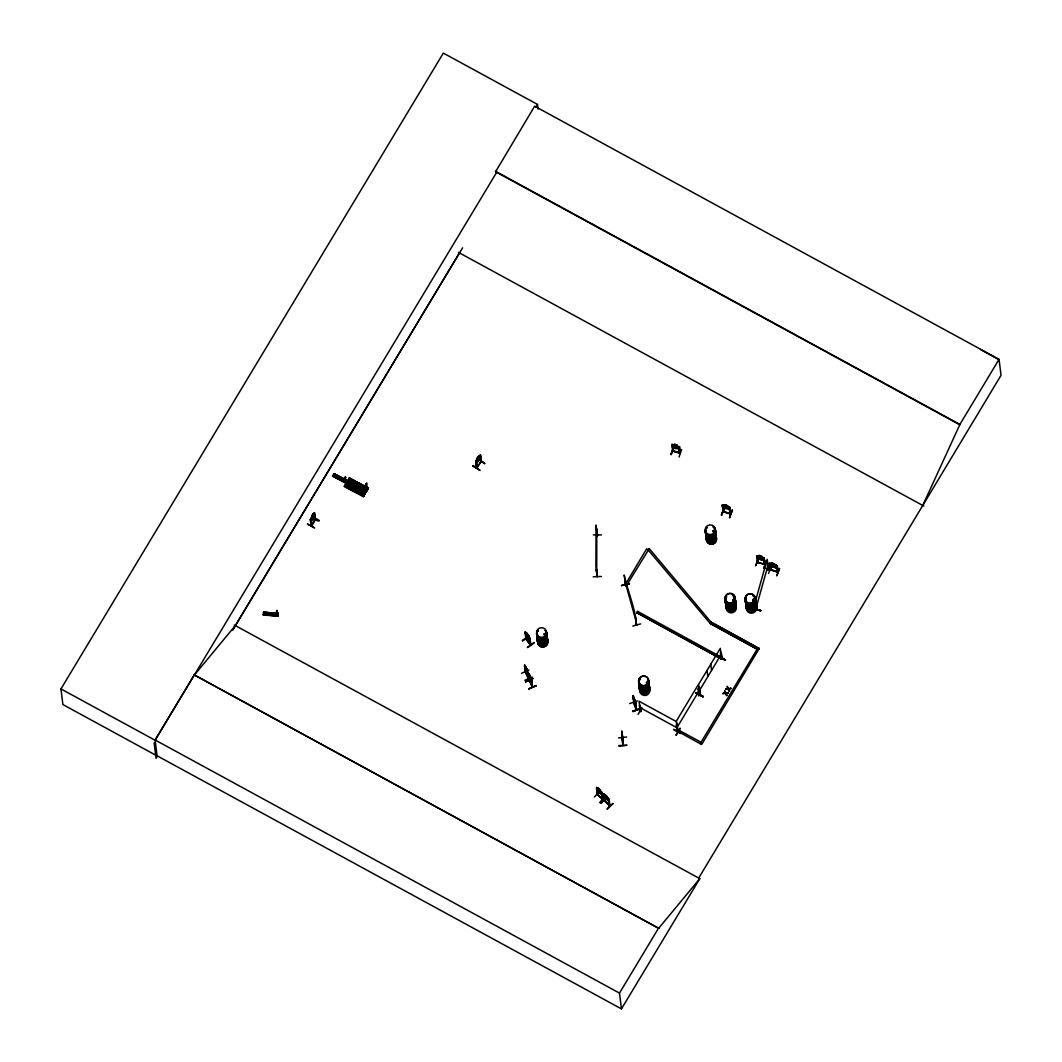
<?xml version="1.0" encoding="UTF-8"?>
<svg xmlns="http://www.w3.org/2000/svg" width="1062" height="1062" viewBox="0 0 1062 1062"><rect width="100%" height="100%" fill="white"/><g stroke="black" fill="none" stroke-linecap="round" stroke-linejoin="round"><path stroke-width="1.5" d="M596.711 572.79L596.791 531.265M276.518 611.685L277.063 615.336L277.036 610.371M277.049 610.57L277.036 611.247M277.275 614.42L278.204 614.234L263.588 612.933L263.695 612.017L263.602 612.893M278.071 614.5L277.978 613.809L278.018 614.606M640.16 711.261C642.098 713.319 637.651 703.655 640.094 705.354L640.758 711.633L638.992 701.212L676.481 721.642L677.795 731.731L676.282 721.217L698.026 685.07C699.526 686.676 698.677 698.331 699.035 694.694M640.93 711.474L640.452 710.797M677.304 730.895L677.583 731.492M276.571 612.933L276.943 615.323L277.129 613.597M276.532 611.5L276.598 612.495M525.093 671.582L525.517 672.551L525.371 671.423M525.119 671.874L524.402 665.582M525.77 672.113L524.641 664.892L525.77 672.445M525.557 671.768L528.717 678.711L528.464 678.074M532.208 686.198L532.633 687.18L529.035 680.012L532.274 687.021M532.235 686.264L532.195 687.207M278.085 615.376L277.992 616.252L263.389 615.004L263.668 612.11L278.244 613.796M263.442 614.513L278.085 615.389L277.992 616.279M278.217 613.942L263.602 612.668L278.297 613.292M263.668 612.163L278.257 613.491M757.325 608.606C754.963 591.866 757.325 614.951 757.047 608.539M676.64 726.368L677.277 730.815M721.802 658.573L721.138 659.09L720.408 652.772C721.496 650.621 722.957 660.073 721.125 658.692M276.638 611.5L276.717 610.61M315.281 519.491L314.458 512.574L310.449 519.252L311.219 526.075L310.237 519.623L310.861 519.145L311.67 525.504C313.064 524.442 317.419 518.004 313.861 513.596L314.471 513.119L315.002 519.955M315.056 519.172L314.87 519.836M344.008 479.639L344.765 481.776M344.035 479.971L344.659 481.723L345.747 477.037L345.482 477.887M344.234 479.334L345.11 476.772M363.456 487.989L363.841 492.662L362.514 494.932L361.279 492.144M361.319 492.556L361.571 491.202M363.629 493.657L363.974 494.149M363.987 494.095L364.478 493.272L363.947 494.998M366.908 489.436L366.456 489.011M367.399 489.37L367.319 489.476M263.389 614.978L263.482 614.115M622.385 737.838L622.836 745.444L622.478 738.236M622.863 738.435L621.854 731.014L622.81 745.219M597.733 794.588L603.123 799.527L602.194 792.61L596.618 787.287L597.933 794.535M602.247 798.929L602.924 799.713L601.769 792.717L602.088 793.407M597.455 794.124L603.123 799.42M609.362 805.261L609.681 806.177L604.212 800.363M264.876 614.871L265.155 612.296M265.872 614.964L266.137 612.376M267.624 612.508L267.345 615.031M268.673 615.203L268.938 612.628M270.146 615.336L270.425 612.747M276.478 615.615L276.744 613.026L278.231 613.584M278.045 615.721L263.389 614.699L278.018 615.947L278.231 613.159M345.548 481.152L346.836 480.382L333.946 473.652L332.525 476.214L345.336 482.958M345.535 480.781L345.668 480.847M363.403 493.697L364 493.564M366.987 489.33L366.125 488.533M634.133 703.071L633.058 695.822L635.766 703.017L635.355 701.995M636.311 708.872L636.297 709.974L635.514 702.898L636.536 709.801L633.788 702.354M635.514 702.898L636.231 709.735M353.619 487.843L352.292 488.387L352.942 489.436M354.044 488.799L353.938 488.082M355.146 483.568L355.252 484.285M356.925 483.754L356.274 484.67M768.158 569.02L768.277 570.148L767.388 565.263M597.269 535.075L596.008 525.013L595.928 566.537L597.096 576.387M597.627 535.142L597.269 535.859L597.269 534.996M597.189 576.586L597.096 575.962M597.481 576.414L597.441 576.361M537.491 630.403L538.208 630.828L537.545 630.31M545.364 634.226C544.673 635.833 543.731 632.647 544.262 634.85M545.589 634.492L545.005 633.602M639.589 678.857L640.399 679.096L639.669 678.684M706.602 527.854L706.389 527.376M712.761 531.518L713.757 530.788L714.328 531.504M712.814 531.491C714.739 532.341 713.969 531.611 713.146 531.066M725.983 596.459L726.461 596.021M726.727 596.645L726.156 596.313M733.059 599.592L733.099 600.521L733.869 600.176M734.346 605.38L734.426 604.69A5.137 4.925 -7.1 0 0 734.094 598.025M746.44 596.286L746.241 597.003M752.772 600.269L752.931 601.012M754.033 600.999L754.007 600.256L752.945 600.534M754.631 605.313L753.569 605.871M481.179 461.479L476.719 468.023L481.152 461.253M621.695 731.506L622.412 737.559M636.284 624.23C636.629 612.947 627.084 588.932 624.177 574.98C626.66 593.432 625.106 582.255 625.106 579.387M624.921 578.71L625.558 585.467M597.269 535.859L596.486 528.823L597.561 535.606M597.136 575.962L596.406 569.63L597.468 576.586M345.256 480.98C346.889 480.86 345.19 481.922 346.199 480.767M756.091 609.867L760.91 610.597L756.184 609.469M760.896 610.477L756.184 609.336M310.781 521.349L314.803 514.685M270.027 614.221L268.938 613.836L270 613.557M363.934 488.653L364 487.83M364.279 487.471L366.855 483.077L366.709 487.909L365.368 490.179L364.346 487.763M525.823 638.899L530.788 644.846L525.743 638.567M525.783 632.368L525.172 631.903L526.473 638.926M530.203 643.97L528.252 635.74M756.556 602.658L756.091 603.269M768.158 569.338L767.972 570.015L768.025 569.166M764.374 568.21L772.353 569.829M756.675 605.791L767.959 565.595M478.232 458.903L484.856 463.444L477.98 459.196M604.012 800.549L603.521 794.389L604.65 801.16M604.822 801.027L609.986 805.992L609.044 799.115L604.092 794.164L606.973 796.367L607.345 798.77L605.406 795.664L608.473 798.332M677.702 731.466L677.941 730.43M700.216 693.871L699.739 694.548L700.19 693.632M700.402 693.871L699.393 687.685L700.057 694.681M672.591 451.124L680.304 453.421L679.468 446.704L671.834 444.487L672.658 444.487M672.1 446.544L673.029 447.54C673.72 448.934 681.525 448.814 678.857 449.306M672.671 444.805L671.888 444.859L672.671 444.805C673.945 454.894 669.777 448.549 680.092 453.222M672.976 447.54L672.206 446.478M673.494 447.102L670.932 454.536L673.892 447.235M676.693 444.965L678.273 447.819L673.374 446.332L673.189 444.898L674.37 444.885M671.29 454.629L673.866 447.115M676.773 444.965L674.277 444.128L674.423 445.018M676.879 445.735L676.72 444.885M679.468 446.704L678.751 446.929L679.574 453.288L679.03 448.23M679.454 453.208L680.357 452.89L672.604 450.952M679.083 457.005L681.605 449.584M723.063 505.008L722.253 505.114L723.793 512.017M722.518 507.185L723.395 508.18L730.138 509.402L729.368 509.906M722.996 505.698L722.386 505.233L723.66 512.003M723.912 507.742L721.35 515.176L724.297 507.875M724.284 507.755L721.775 515.309M727.191 505.605L724.682 504.755L724.842 505.658L723.607 505.539L725.134 507.968L728.691 508.459L728.505 507.012L727.204 506.375M729.859 507.424L727.138 505.525M729.952 507.517L728.93 506.813M723.235 511.207L730.497 513.862M732.435 510.331L729.501 517.645L732.05 510.105M729.607 517.659L732.13 510.238M757.432 555.718L756.715 555.904M756.595 555.798L759.118 556.196M756.848 557.855L757.79 558.851M759.025 555.439L759.171 556.329L757.936 556.209L758.122 557.643L763.02 559.13L761.467 556.196L759.025 555.439L761.653 556.966M758.613 558.426L755.679 565.847L758.241 558.413M757.604 562.103L764.985 564.772L764.162 564.241M764.441 563.962L764.972 564.705L764.215 558.015L761.573 556.966M764.189 558.094L764.866 564.758M764.282 558.2L763.498 558.24L764.335 564.559L763.777 559.541M763.697 560.577L757.724 558.851L764.454 560.152M766.366 560.763L763.83 568.316L766.459 560.909M770.999 570.267L769.499 563.285L774.437 563.776L775.897 566.71L772.353 566.219L770.826 563.789L772.061 563.909M770.216 563.949L769.605 563.484M768.569 573.427L771.503 565.993M771.968 563.856L771.901 563.006M777.822 572.06L770.853 570.028M774.45 564.546L776.176 565.037L770.242 563.338M776.587 568.157L770.64 566.351C767.069 564.878 779.548 568.462 776.495 568.197M777.052 571.821C778.034 573.586 778.459 565.581 776.375 565.82L777.225 572.139M779.349 568.489L776.72 575.896L779.654 568.582M311.644 525.106L311.007 525.836L315.016 519.238L314.233 512.986M361.531 491.812L362.487 489.37L364.717 487.644M364.385 487.06L366.178 483.661M365.222 490.1L366.549 487.83L366.324 483.237M310.529 519.291L310.94 518.296M332.791 475.776L345.601 482.506M346.398 481.126L333.8 474.024M333.853 473.944L333.614 474.356M345.774 482.201L345.389 482.759L346.836 480.369M364.014 495.516L344.685 485.52L363.854 495.742M346.371 481.179L333.773 474.09L346.477 480.94M344.061 481.803L345.389 479.533L346.69 480.223L333.933 473.758M345.88 483.515L364.93 493.936L345.774 483.754M347.048 481.75L366.178 491.958L347.008 481.79L349.146 477.94L368.461 488.016M347.686 480.648L366.868 490.763L347.553 480.807M367.757 489.224L348.655 478.962M363.31 496.724L365.607 492.768L346.278 482.772L344.154 486.542L363.363 496.644M364.903 493.976L346.013 483.343M366.164 491.971L347.155 481.431L366.47 491.454M367.306 489.21L366.987 490.339L367.505 488.613M338.977 477.98L338.964 477.13M355.159 483.635L356.261 482.998M354.031 488.732L352.942 489.37M639.443 680.171A5.058 4.845 -7.1 0 1 640.253 679.162L640.359 678.764M646.546 683.344L647.435 682.813M732.873 600.003L732.661 600.508M752.719 600.282L754.047 599.937M481.431 461.704L480.475 454.934L475.909 461.28L476.665 468.01L475.895 461.173M623.142 745.179L622.81 737.586M922.759 505.459L959.915 424.415L999.05 359.328L534.651 106.2L495.569 171.739L959.968 424.866M311.883 516.743L311.418 519.544L313.409 516.982L313.834 513.809L313.131 514.672L312.998 513.756L311.75 516.756C331.304 524.721 305.909 519.743 313.157 514.924L312.095 518.442L311.909 516.995M475.909 461.28L476.32 460.284M344.473 486.011L363.576 496.273M344.831 485.4L363.868 495.715M346.438 482.613L361.319 490.843M368.302 488.241L349.305 477.86M365.195 493.498L345.893 483.436M365.341 493.233L365.381 492.542L363.629 496.18M365.58 492.834L346.292 482.692L361.239 491.056M366.443 491.255L366.456 491.494M366.695 491.029L347.553 480.767M526.54 639.324L525.278 632.448L525.743 638.674M530.761 644.621L529.872 637.957L525.172 631.903L526.088 635.461M361.983 490.684L362.633 489.449M673.627 729.753L680.689 733.497M680.861 733.072L673.826 729.249M696.34 692.676L703.203 696.964L695.65 692.968M307.529 524.177L314.617 527.933L307.555 523.978M529.646 680.569L528.597 673.441M532.301 687.247L531.491 680.238L531.982 686.384M270.027 614.261L270 613.517M334.782 477.13L336.123 474.86M338.526 479.121L339.867 476.851M345.429 479.798L344.168 481.63M346.239 487.219L348.243 483.807M347.539 487.909L349.544 484.498M351.482 485.533L349.478 488.865M354.071 485.108L356.062 481.697M353.155 490.896L355.159 487.485M361.438 494.919L363.323 492.104L365.275 493.126M363.496 491.918L361.492 495.317L361.598 494.653M366.815 490.246L367.333 488.52L367.598 489.303M366.297 491.6L368.129 488.374M641.886 707.491L638.116 714.434M676.308 725.094L677.091 725.2L676.308 725.094L677.144 731.426M676.76 725.014L676.879 724.271M698.132 689.49L698.252 688.747L699.022 695.716M721.39 659.223L721.018 652.294M677.583 731.267L677.622 730.218L677.052 731.413M698.995 694.774L698.597 695.637L698.265 692.371M698.597 695.451L699.287 694.827M676.242 735.209L680.277 728.426M695.663 693.101L702.938 696.513L695.862 692.729M157.428 755.971L156.061 758.268L154.136 742.763M194.227 674.888L658.666 928.307L194.227 674.888L155.079 739.975L157.07 755.892L62.897 704.571L60.959 688.933L443.332 53.1L537.491 104.421L538.076 109.12M496.658 172.336L155.118 740.267L60.959 688.933M535.792 107.249L537.491 104.421M459.448 252.929L232.777 629.846L235.326 625.598L194.253 675.18M232.923 629.766L462.594 247.844M311.299 521.429L314.432 516.212M624.921 585.162L646.639 548.828L648.032 549.771L649.24 548.616L626.288 585.905L624.907 584.963L626.288 585.905M636.855 612.721L637.638 611.393L722.014 657.564L721.43 659.157L636.855 612.721L721.217 658.891C722.585 655.971 730.948 664.719 719.797 656.9M636.881 612.907L637.638 611.393M648.032 549.771L710.319 623.659L711.527 622.505L710.292 623.46L757.166 649.187L710.305 623.646L711.075 622.133L759.33 648.616L711.075 622.133M677.065 727.47L698.796 691.322M699.34 690.751L721.071 654.604M677.649 729.687L676.852 731.001L677.622 729.488L701.053 742.258M723.328 692.955L723.023 693.632L725.319 693.021L724.682 690.712L725.85 692.955L728.413 692.862L725.85 692.955M725.665 689.225L727.948 688.495L725.665 689.225L728.187 689.132L729.355 691.282L728.691 688.946L731.041 688.335L728.691 688.946M727.324 686.317L728.492 688.561L731.054 688.468M727.019 695.172L726.05 693.34M676.826 730.802L701.65 744.515L759.303 648.417M157.057 755.772L621.456 1008.9L619.491 993.103L658.626 928.015M621.456 1008.9L699.792 878.632L234.237 625M633.695 703.137L636.231 709.881M473.002 466.032L479.865 470.174L472.988 466.059M473.227 465.581L479.785 470.24M478.803 455.996C471.993 466.736 482.586 447.421 479.294 459.965M477.515 459.116L478.949 457.164M477.688 460.563L479.135 458.598M476.134 460.961L476.878 467.214M480.143 456.023L480.343 455.293L481.046 462.262M338.698 477.024L337.968 477.741L338.964 477.94M698.955 695.052L698.252 688.747M700.177 694.654L698.557 684.499L720.302 648.351L721.589 658.334M545.456 634.625L544.448 634.89M529.062 680.238L528.318 674.051M532.606 686.941L531.757 680.277L528.903 673.905M706.774 527.814L706.814 527.761A5.137 4.925 -7.1 0 0 706.004 528.796M713.133 531.292L713.89 531.186M714.845 536.801L714.155 537.186M647.86 687.937L647.236 688.07M733.975 600.442L732.78 600.654M753.343 599.937L752.918 600.402M754.113 600.8L753.117 601.065M311.272 525.292L310.608 519.013M658.666 928.307L699.739 878.725L698.65 878.128L1001.041 375.298L999.05 359.328M757.14 609.429L755.892 599.539L767.189 559.342L768.463 569.272M481.006 461.572L480.422 455.014M596.472 788.07L597.826 794.867L597.256 794.442L596.671 787.871L597.946 794.349M597.176 787.699L600.242 789.823L600.495 792.252L598.742 790.579L598.556 789.146L601.557 791.867M598.397 788.867L598.371 788.031M602.035 794.934L597.548 790.792L602.446 794.774M594.415 796.951L600.083 791.296M604.676 801.385L604.039 794.88M603.654 795.929L604.437 797.323M605.247 795.372L605.274 794.628M606.19 797.111C593.977 810.797 603.535 795.504 606.495 797.27M606.721 797.615L601.185 803.363M609.203 805.806L608.619 799.235L609.561 805.952M608.884 801.452L604.397 797.31L609.362 801.239M607.026 808.832L612.827 803.416M625.372 584.989L625.491 585.428M636.311 624.323L636.842 624.96L636.682 624.124M723.195 511.472L722.279 505.034L723.103 505.047M361.478 492.516L362.368 494.852L363.695 492.582L363.602 489.104M537.319 631.425A5.071 4.859 -7.1 0 1 538.129 630.416L537.996 630.881M544.275 633.775L545.032 633.576M544.487 633.987L545.164 633.974M732.793 599.592L733.55 599.393M646.572 682.441L647.594 682.388M648.032 688.149L647.316 688.415M525.677 632.355L528.226 634.917L528.491 637.346L526.858 633.987L529.394 637.094M525.544 633.987L530.111 640.134M528.226 634.917L526.593 632.912M528.942 636.058L522.331 640.678L528.916 636.045M522.557 640.864L529.141 636.231M529.712 638.727L529.513 638.01L530.681 644.594M534.213 643.001L527.615 647.608M527.363 647.289L533.934 642.523M723.819 511.751L723.474 508.565M729.966 513.703L730.696 513.835M758.122 562.687L757.418 556.116M770.441 569.497L777.981 571.781M777.796 572.073L770.189 569.79M525 665.436L527.495 670.852L528.664 678.339M526.593 668.542L525.225 666.139L527.482 672.073M528.624 678.445L526.633 668.449M521.561 673.321L528.956 669.936M527.575 671.781L528.345 678.631M529.434 681.021L528.557 673.361L528.929 673.972M527.894 673.985L524.907 666.963L527.787 673.932M529.208 677.025L528.823 675.432L531.704 682.401M530.509 676.998L529.513 674.649L529.566 675.551M524.827 680.291L532.261 677.065M532.872 678.406L525.478 681.791L532.872 678.485M536.23 685.733L528.796 688.959M536.217 685.707L528.757 688.88L536.177 685.521M356.474 484.511L355.797 484.617M754.285 606.044L754.604 604.862M646.519 682.109L647.302 682.109M647.143 683.092L646.346 682.693M677.237 731.121L677.941 730.59M633.895 702.606L633.35 696.406M633.748 697.203L635.023 701.982L634.001 698.305M633.231 697.92L635.753 705.128L635.74 702.938M633.642 699.513L635.846 705.102M629.713 703.575L637.359 700.893M640.293 708.659L632.647 711.367M640.24 708.434L632.607 711.288L640.399 708.951M632.766 711.673L640.253 708.566M530.124 640.014L526.128 635.395M629.434 583.768L621.496 585.574L629.434 583.688M621.509 585.587L629.341 583.463M635.594 618.111L636.311 624.469M632.806 626.076L640.625 623.885M544.819 635.063L545.231 634.001M602.831 799.659L597.256 794.442M609.402 805.261L608.619 799.235M480.927 462.275L480.316 458.996M621.854 732.514L622.04 733.391M622.106 733.072L622.651 740.692M622.08 735.833L622.279 737.307M626.646 737.015L618.549 737.891M622.345 739.099L622.027 738.409M618.907 745.551L627.045 745.272L618.947 746.095M725.651 689.105L728.16 689.012L729.342 691.163M722.996 693.499L725.532 693.539L726.7 695.557L725.532 693.539M596.486 529.526L596.764 528.81M601.464 534.929L593.326 534.876M601.371 576.48L593.26 576.772M263.456 614.248L278.058 615.522M680.118 453.447L679.388 446.677M633.828 703.256L632.979 695.862M476.095 463.297L480.807 457.045L476.174 463.351M625.651 584.658L625.916 585.6M767.202 563.763L767.653 563.139L768.224 570.161M756.091 609.814L760.804 610.955M532.235 686.424L531.491 680.238M678.83 446.677L679.534 446.89M728.89 506.893L723.076 505.127L724.868 505.578L724.775 504.808M730.643 514.035L723.129 511.844M757.365 555.758L763.259 557.55M771.968 563.139L774.331 563.856M765.105 564.201L757.418 562.448L756.622 555.705M356.248 482.931L356.938 483.821M706.668 527.416L706.801 527.628A5.137 4.925 -7.1 0 0 705.991 528.703A5.058 4.845 -7.1 0 1 706.854 527.628M730.643 513.45L723.142 511.804M348.748 478.683L367.93 488.878M332.884 475.537L345.681 482.334M363.868 494.321L364.651 493.365L364.731 494.056M719.585 657.139L725.253 660.139M696.327 692.716L703.402 696.446M672.697 450.938L671.874 444.394M495.503 171.287L959.915 424.415M458.359 252.331L923.86 506.056M311.737 516.026L311.83 516.796M639.762 707.465L677.251 727.895M155.079 739.975L619.491 993.103M980.412 349.478L999.116 359.792M604.119 794.203L603.402 793.858L604.384 800.668L609.853 805.673M776.136 565.064L777.079 565.661M529.274 638.368L526.248 634.399L526.672 632.872M679.985 728.253L675.923 735.023M477.422 458.903L476.918 461.612L479.905 457.549L479.719 456.116L478.922 456.912L478.75 456.089M478.006 459.169L484.591 463.789M598.53 788.893L597.614 788.243L598.809 791.19L601.437 793.141L598.371 788.177M605.38 795.398L604.464 794.761L605.659 797.708L608.287 799.659L607.132 797.071M641.01 711.328L640.612 708.128M530.31 644.196L529.513 638.01M605.154 794.602L607.066 797.137M613.066 803.642L607.305 809.191M600.149 802.288L605.884 796.712M722.625 507.118L723.474 508.101M649.24 548.616L711.553 622.704M734.015 597.893A5.058 4.845 -7.1 0 1 734.307 604.437L734.426 604.915M602.313 798.982L601.57 792.916M633.855 702.38L634.16 703.296M635.089 702.593L635.474 703.177L634.81 700.283M528.252 678.512L525.106 671.715M727.005 686.835L727.961 688.627M728.718 689.079L729.66 690.778M529.646 675.512L529.141 674.609L531.398 680.543L530.642 677.689M636.51 625.08L635.859 618.031M597.654 790.752L596.871 789.345L597.587 790.805M525.836 638.952L530.336 644.74M532.912 678.565L525.478 681.791M529.288 676.985L531.81 682.454M633.828 697.176L634.253 700.362M754.153 598.251A5.058 4.845 -7.1 0 1 754.445 604.796A5.058 4.845 -7.1 0 1 747.661 605.698A5.058 4.845 -7.1 0 1 746.201 599.326A5.137 4.925 -7.1 0 0 747.635 605.871A5.137 4.925 -7.1 0 0 754.511 604.942L754.803 605.181M721.138 659.09L722.014 657.564M634.372 698.995L635.368 702.009M633.071 696.406L633.881 698.079M624.947 581.233L636.085 621.243M477.17 467.081L476.373 461.12M770.189 569.736L769.472 563.364L770.348 570.095M729.833 513.57L729.249 507.317M777.158 565.767L778.021 572.046M773.919 563.856L772.406 563.404M770.295 563.696L771.065 570.228M761.042 556.276L759.516 555.824M757.963 647.873L700.256 743.573M729.806 507.317L730.722 514.061M710.783 664.175L711.553 670.427M707.04 670.387L707.823 676.64M699.393 687.685L700.177 693.937M677.118 724.403L677.941 731.492M621.721 732.209L623.168 744.727M601.769 792.717L602.632 799.009M530.389 676.653L530.854 679.375L529.673 675.777M526.765 669.472L526.938 670.918L525.756 667.308M526.473 668.197L526.686 669.312M478.577 456.62L477.661 457.868M477.316 458.041L477.86 461.917M366.191 487.352L364.492 490.219M358.013 482.732L355.996 486.064M353.208 486.449L351.203 489.781M351.097 479.055L349.093 482.387M312.958 513.862L312.029 515.734M622.199 733.072L622.332 734.745M622.186 733.815L622.332 735.701M596.685 569.63L596.406 570.334L596.406 569.63M715.058 530.575A5.058 4.845 -7.1 0 1 711.328 537.837A5.058 4.845 -7.1 0 1 705.792 531.823M705.686 531.624A5.137 4.925 -7.1 0 0 711.314 537.73A5.137 4.925 -7.1 0 0 715.111 530.35A5.058 4.845 -7.1 0 1 711.288 537.545A5.058 4.845 -7.1 0 1 705.752 531.544M715.244 532.022A5.058 4.845 -7.1 0 1 711.5 539.284A5.058 4.845 -7.1 0 1 705.978 533.283M713.398 530.27A5.058 4.845 -7.1 0 1 714.434 531.027M715.323 529.686A5.058 4.845 -7.1 0 1 707.73 533.947A5.058 4.845 -7.1 0 1 707.743 525.544A5.058 4.845 -7.1 0 1 715.323 529.686A5.058 4.845 -7.1 0 1 710.412 535.872A5.058 4.845 -7.1 0 1 705.54 529.819M705.487 529.978A5.137 4.925 -7.1 0 0 710.438 536.137A5.058 4.845 -7.1 0 0 715.35 530.018M714.089 527.708A5.137 4.925 -7.1 0 1 714.899 528.717A5.137 4.925 -7.1 0 0 713.014 526.845A5.058 4.845 -7.1 0 1 714.806 528.571M705.58 530.097A5.058 4.845 -7.1 0 0 710.451 536.164A5.137 4.925 -7.1 0 0 715.416 529.898A5.137 4.925 -7.1 0 1 710.425 536.044A5.137 4.925 -7.1 0 1 705.473 529.898M714.872 534.505A5.058 4.845 -7.1 0 1 715.151 541.036A5.058 4.845 -7.1 0 1 708.381 541.952A5.137 4.925 -7.1 0 1 706.827 535.434M706.907 535.58A5.058 4.845 -7.1 0 0 708.381 541.952A5.137 4.925 -7.1 0 0 715.204 540.983A5.137 4.925 -7.1 0 0 714.912 534.345A5.137 4.925 -7.1 0 1 715.191 540.903A5.137 4.925 -7.1 0 1 708.314 541.832A5.137 4.925 -7.1 0 1 706.814 535.341A5.058 4.845 -7.1 0 0 711.248 542.509A5.058 4.845 -7.1 0 0 715.642 535.208M716.359 538.115A5.058 4.845 -7.1 0 1 711.46 544.248A5.058 4.845 -7.1 0 1 706.588 538.195A5.058 4.845 -7.1 0 0 711.447 544.156A5.058 4.845 -7.1 0 0 716.346 538.009M715.045 535.952A5.058 4.845 -7.1 0 1 715.854 536.947M715.045 535.845A5.058 4.845 -7.1 0 1 715.841 536.841M715.257 532.181A5.058 4.845 -7.1 0 1 711.527 539.443A5.058 4.845 -7.1 0 1 705.991 533.429M715.509 533.549A5.137 4.925 -7.1 0 1 711.036 540.97A5.137 4.925 -7.1 0 1 706.602 533.615M715.456 533.774A5.058 4.845 -7.1 0 1 711.062 541.076A5.058 4.845 -7.1 0 1 706.695 533.854M715.416 533.482A5.058 4.845 -7.1 0 1 711.022 540.784A5.058 4.845 -7.1 0 1 706.668 533.562M546.346 633.364A5.071 4.859 -7.1 0 1 542.602 640.638A5.071 4.859 -7.1 0 1 537.053 634.611M546.386 633.138A5.137 4.925 -7.1 0 1 542.589 640.519A5.137 4.925 -7.1 0 1 536.96 634.412A5.058 4.845 -7.1 0 0 542.563 640.346A5.058 4.845 -7.1 0 0 546.306 633.085M546.492 634.731A5.044 4.819 -7.1 0 1 542.762 641.952A5.044 4.819 -7.1 0 1 537.253 635.979M546.572 632.474A5.044 4.819 -7.1 0 1 539.018 636.722A5.044 4.819 -7.1 0 1 539.031 628.359A5.044 4.819 -7.1 0 1 546.572 632.474A5.071 4.859 -7.1 0 1 541.686 638.674A5.071 4.859 -7.1 0 1 536.801 632.607M545.364 630.496A5.137 4.925 -7.1 0 1 543.04 638.753A5.137 4.925 -7.1 0 1 536.761 632.779M537.279 631.585A5.137 4.925 -7.1 0 1 538.102 630.562M546.625 632.806A5.058 4.845 -7.1 0 1 541.726 638.952A5.058 4.845 -7.1 0 1 536.854 632.899M537.359 631.717A5.058 4.845 -7.1 0 1 538.168 630.709M545.324 630.655A5.058 4.845 -7.1 0 1 546.12 631.651M545.297 630.35A5.071 4.859 -7.1 0 1 546.094 631.346M547.461 639.457A5.071 4.859 -7.1 0 1 542.549 645.603A5.071 4.859 -7.1 0 1 537.677 639.536M546.16 637.28A5.071 4.859 -7.1 0 1 546.957 638.289M546.187 637.134A5.137 4.925 -7.1 0 1 546.479 643.784A5.137 4.925 -7.1 0 1 539.602 644.714A5.137 4.925 -7.1 0 1 538.102 638.222A5.137 4.925 -7.1 0 0 539.589 644.621A5.137 4.925 -7.1 0 0 546.465 643.691A5.137 4.925 -7.1 0 0 546.187 637.054A5.058 4.845 -7.1 0 1 546.399 643.545A5.058 4.845 -7.1 0 1 539.615 644.461A5.058 4.845 -7.1 0 1 538.155 638.076M537.85 640.97A5.071 4.859 -7.1 0 0 542.735 647.05A5.071 4.859 -7.1 0 0 547.647 640.89A5.044 4.819 -7.1 0 1 542.722 646.917A5.044 4.819 -7.1 0 1 537.863 640.89M546.518 634.983A5.044 4.819 -7.1 0 1 542.138 642.258A5.044 4.819 -7.1 0 1 537.797 635.063M546.797 636.43A5.137 4.925 -7.1 0 1 542.324 643.851A5.058 4.845 -7.1 0 1 537.969 636.642M537.89 636.496A5.137 4.925 -7.1 0 0 542.324 643.851A5.058 4.845 -7.1 0 0 546.731 636.563M546.704 636.271A5.071 4.859 -7.1 0 1 542.31 643.585A5.071 4.859 -7.1 0 1 537.93 636.35M648.417 681.831A5.058 4.845 -7.1 0 1 644.687 689.092A5.058 4.845 -7.1 0 1 639.151 683.078M648.47 681.605A5.137 4.925 -7.1 0 1 644.674 688.972A5.137 4.925 -7.1 0 1 639.058 682.866M648.603 683.264A5.058 4.845 -7.1 0 1 644.209 690.579A5.058 4.845 -7.1 0 1 639.842 683.344A5.058 4.845 -7.1 0 0 644.196 690.486A5.058 4.845 -7.1 0 0 648.59 683.171M648.258 679.879A5.137 4.925 -7.1 0 1 644.461 687.247A5.137 4.925 -7.1 0 1 638.833 681.14M639.351 679.946A5.137 4.925 -7.1 0 1 640.174 678.923L640.187 678.923A5.058 4.845 -7.1 0 0 639.417 679.892M648.391 681.538A5.058 4.845 -7.1 0 1 644.647 688.8A5.058 4.845 -7.1 0 1 639.125 682.786M648.205 680.105A5.058 4.845 -7.1 0 1 645.749 687.021A5.058 4.845 -7.1 0 1 638.939 683.862M648.165 679.813A5.058 4.845 -7.1 0 1 645.085 686.941A5.058 4.845 -7.1 0 1 638.727 682.322M649.532 687.91A5.058 4.845 -7.1 0 1 644.647 694.057A5.058 4.845 -7.1 0 1 639.762 687.99M648.232 685.747A5.058 4.845 -7.1 0 1 649.028 686.742M649.599 687.791A5.137 4.925 -7.1 0 1 644.634 694.03A5.137 4.925 -7.1 0 1 639.682 687.871A5.137 4.925 -7.1 0 0 644.621 693.937A5.137 4.925 -7.1 0 0 649.599 687.698M648.271 685.587A5.137 4.925 -7.1 0 1 649.094 686.61M649.214 688.189A5.058 4.845 -7.1 0 1 645.484 695.451A5.058 4.845 -7.1 0 1 639.948 689.437M648.616 683.437A5.058 4.845 -7.1 0 1 644.222 690.738A5.058 4.845 -7.1 0 1 639.868 683.503M648.046 683.782A5.137 4.925 -7.1 0 1 648.338 690.419A5.137 4.925 -7.1 0 1 641.461 691.349A5.137 4.925 -7.1 0 1 639.961 684.871A5.058 4.845 -7.1 0 0 641.488 691.189A5.058 4.845 -7.1 0 0 648.271 690.273A5.058 4.845 -7.1 0 0 647.979 683.729M649.506 687.618A5.058 4.845 -7.1 0 1 644.607 693.765A5.058 4.845 -7.1 0 1 639.736 687.711M648.192 685.455A5.058 4.845 -7.1 0 1 649.001 686.464M648.019 684.021A5.058 4.845 -7.1 0 1 648.298 690.566A5.058 4.845 -7.1 0 1 641.528 691.481A5.058 4.845 -7.1 0 1 640.054 685.096M648.271 685.508A5.137 4.925 -7.1 0 1 649.081 686.517M734.054 598.185A5.058 4.845 -7.1 0 1 734.333 604.729A5.058 4.845 -7.1 0 1 727.563 605.632A5.058 4.845 -7.1 0 1 726.089 599.26M734.386 604.676A5.137 4.925 -7.1 0 1 727.51 605.605A5.137 4.925 -7.1 0 1 726.01 599.127M735.541 601.796A5.058 4.845 -7.1 0 1 730.643 607.942A5.058 4.845 -7.1 0 1 725.771 601.875A5.058 4.845 -7.1 0 0 730.629 607.836A5.058 4.845 -7.1 0 0 735.528 601.689M734.24 599.632A5.058 4.845 -7.1 0 1 735.037 600.627M734.227 599.539A5.058 4.845 -7.1 0 1 735.023 600.534M725.784 597.309A5.137 4.925 -7.1 0 0 730.218 604.65A5.137 4.925 -7.1 0 0 734.692 597.229A5.058 4.845 -7.1 0 1 730.205 604.477A5.058 4.845 -7.1 0 1 725.85 597.242M732.807 595.45A5.137 4.925 -7.1 0 1 733.869 596.22M734.307 604.437A5.058 4.845 -7.1 0 1 727.523 605.353A5.058 4.845 -7.1 0 1 726.063 598.968A5.137 4.925 -7.1 0 0 727.497 605.513A5.137 4.925 -7.1 0 0 734.373 604.583A5.137 4.925 -7.1 0 0 734.081 597.946M734.638 597.455A5.058 4.845 -7.1 0 1 730.244 604.769A5.058 4.845 -7.1 0 1 725.877 597.534M732.793 595.702A5.058 4.845 -7.1 0 1 733.842 596.459M735.462 604.105A5.058 4.845 -7.1 0 1 731.731 611.367A5.058 4.845 -7.1 0 1 726.196 605.353M735.528 603.959A5.137 4.925 -7.1 0 1 732.395 611.208A5.137 4.925 -7.1 0 1 725.93 606.508M735.647 605.552A5.058 4.845 -7.1 0 1 731.253 612.854A5.058 4.845 -7.1 0 1 726.886 605.632M725.89 603.508A5.137 4.925 -7.1 0 0 731.519 609.615A5.137 4.925 -7.1 0 0 735.316 602.234A5.137 4.925 -7.1 0 1 731.506 609.522A5.137 4.925 -7.1 0 1 725.89 603.415M735.435 603.813A5.058 4.845 -7.1 0 1 732.342 610.942A5.058 4.845 -7.1 0 1 725.996 606.322M735.249 602.38A5.058 4.845 -7.1 0 1 732.793 609.296A5.058 4.845 -7.1 0 1 725.983 606.136M735.223 602.088A5.058 4.845 -7.1 0 1 731.479 609.349A5.058 4.845 -7.1 0 1 725.943 603.335M754.193 598.543A5.058 4.845 -7.1 0 1 754.485 605.074A5.058 4.845 -7.1 0 1 747.701 605.99A5.058 4.845 -7.1 0 1 746.241 599.618M754.232 598.304A5.137 4.925 -7.1 0 1 754.511 604.942M753.343 599.38A5.058 4.845 -7.1 0 1 755.387 605.605A5.058 4.845 -7.1 0 1 749.068 608.168A5.058 4.845 -7.1 0 1 745.922 602.393M755.839 603.309A5.058 4.845 -7.1 0 1 750.104 608.154A5.058 4.845 -7.1 0 1 745.896 602.141M753.316 599.127A5.058 4.845 -7.1 0 1 755.666 602.048M754.843 597.667A5.137 4.925 -7.1 0 1 750.369 605.101A5.058 4.845 -7.1 0 1 746.015 597.893M752.958 595.888A5.137 4.925 -7.1 0 1 754.02 596.658M754.777 597.813A5.058 4.845 -7.1 0 1 750.383 605.114A5.137 4.925 -7.1 0 1 745.936 597.747A5.137 4.925 -7.1 0 0 750.369 605.008A5.137 4.925 -7.1 0 0 754.83 597.587M754.75 597.521A5.058 4.845 -7.1 0 1 750.356 604.836A5.058 4.845 -7.1 0 1 745.989 597.601M746.161 606.96A5.058 4.845 -7.1 0 0 751.219 611.765A5.058 4.845 -7.1 0 0 756.277 606.88A5.137 4.925 -7.1 0 1 751.206 611.739A5.137 4.925 -7.1 0 1 746.068 606.867M756.29 607.066A5.058 4.845 -7.1 0 1 751.392 613.212A5.058 4.845 -7.1 0 1 746.52 607.145M756.131 605.048A5.137 4.925 -7.1 0 1 750.316 609.973A5.137 4.925 -7.1 0 1 746.028 603.866M756.25 606.588A5.058 4.845 -7.1 0 1 750.515 611.433A5.058 4.845 -7.1 0 1 746.307 605.42M756.064 605.154A5.058 4.845 -7.1 0 1 750.343 610A5.058 4.845 -7.1 0 1 746.121 603.986M756.343 606.681A5.137 4.925 -7.1 0 1 750.515 611.619A5.137 4.925 -7.1 0 1 746.241 605.499M756.025 604.862A5.058 4.845 -7.1 0 1 750.303 609.707A5.058 4.845 -7.1 0 1 746.095 603.694M756.821 609.216L756.781 609.203M335.247 474.342L333.919 476.665L335.26 474.395M337.411 475.484L336.083 477.82L337.411 475.484M338.566 476.108L337.238 478.431L338.566 476.108M352.385 479.666L350.394 483.157L352.398 479.745M354.336 480.701L352.345 484.192L354.35 480.781M676.295 444.965L674.768 444.513L676.295 444.965M676.826 446L674.463 445.283L674.635 446.717L676.998 447.434L676.826 446M726.7 505.605L725.187 505.154L726.7 505.605M727.244 506.64L724.881 505.924L725.054 507.357L727.417 508.074L727.244 506.64M761.573 557.311L759.211 556.594L759.383 558.028L761.746 558.745L761.573 557.311M774.45 564.878L772.087 564.174L772.273 565.608L774.636 566.325L774.45 564.878M641.063 685.043A5.058 4.845 -7.1 0 0 648.67 680.782A5.058 4.845 -7.1 0 0 641.09 676.653A5.058 4.845 -7.1 0 0 641.063 685.043M641.09 685.189A5.058 4.845 -7.1 0 0 648.683 680.928A5.058 4.845 -7.1 0 0 641.103 676.799A5.058 4.845 -7.1 0 0 641.09 685.189M727.497 602.393A5.058 4.845 -7.1 0 0 735.103 598.132A5.058 4.845 -7.1 0 0 727.523 594.003A5.058 4.845 -7.1 0 0 727.497 602.393M727.523 602.552A5.058 4.845 -7.1 0 0 735.116 598.291A5.058 4.845 -7.1 0 0 727.536 594.149A5.058 4.845 -7.1 0 0 727.523 602.552M747.648 602.751A5.058 4.845 -7.1 0 0 755.241 598.49A5.058 4.845 -7.1 0 0 747.661 594.362A5.058 4.845 -7.1 0 0 747.648 602.751M747.661 602.897A5.058 4.845 -7.1 0 0 755.255 598.636A5.058 4.845 -7.1 0 0 747.675 594.508A5.058 4.845 -7.1 0 0 747.661 602.897"/></g></svg>
